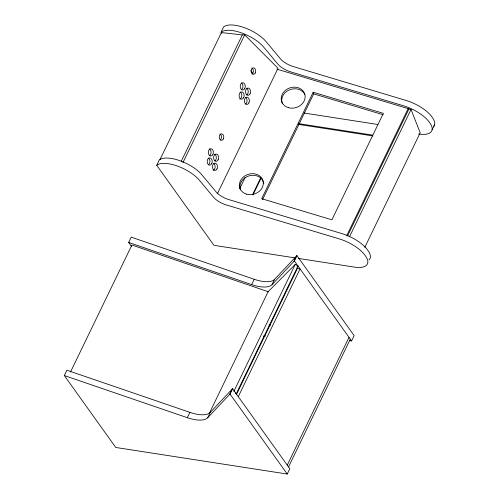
<?xml version="1.0" encoding="UTF-8"?>
<svg xmlns="http://www.w3.org/2000/svg" width="499" height="499" viewBox="0 0 499 499"><rect width="100%" height="100%" fill="white"/><g stroke="black" fill="none" stroke-linecap="round" stroke-linejoin="round"><path stroke-width="0.75" d="M295.283 257.933L213.952 245.321L156.73 165.312L159.3 159.992A25.911 10.579 25.8 0 1 179.472 160.547A25.911 10.579 25.8 0 1 201.827 174.781L216.104 191.884A13.336 5.445 25.8 0 0 228.773 199.588L341.865 233.582A25.911 10.579 25.8 0 1 367.644 250.08L368.225 250.91A25.911 10.579 25.8 0 1 369.023 259.96M221.961 33.489L221.063 32.229L223.633 26.902A25.911 10.579 25.8 0 1 243.811 27.464A25.911 10.579 25.8 0 1 266.16 41.698L280.438 58.801A13.336 5.445 25.8 0 0 293.106 66.504L406.198 100.499A25.911 10.579 25.8 0 1 431.984 116.997L432.558 117.826A25.911 10.579 25.8 0 1 433.363 126.877M159.979 159.624L221.406 32.56L242.352 34.911M64.327 375.547L66.897 370.227L189.901 412.367A25.911 10.579 25.8 0 0 210.247 412.43L232.172 389.12A25.911 10.579 25.8 0 1 232.603 388.715L289.825 468.729L287.256 474.05L115.756 447.46L64.327 375.547L187.325 417.688A25.911 10.579 25.8 0 0 207.678 417.757L229.602 394.447A25.911 10.579 25.8 0 1 230.027 394.042L232.603 388.715M131.368 246.25L128.661 242.464L131.237 237.144L254.234 279.284A25.911 10.579 25.8 0 0 274.587 279.346L296.512 256.037A25.911 10.579 25.8 0 1 296.936 255.631L354.159 335.64L351.589 340.967L349.281 340.605M70.471 372.086L131.898 245.021L268.518 291.828M181.268 161.277L242.358 34.861L244.691 34.874L278.024 68.282L217.271 193.949M182.927 162.637L244.691 34.874M239.757 188.603L245.159 177.432M252.5 194.797L260.628 177.981M252.974 194.928L261.108 178.106M313.16 92.24L261.694 198.708L331.897 219.809L383.369 113.342L313.16 92.24L313.684 93.862L262.555 199.631M187.325 417.688L189.901 412.367M128.661 242.464L251.664 284.605L254.234 279.284M209.424 413.135L268.15 291.653L295.24 264.401L298.046 265.961L236.283 393.723L235.16 393.1M207.678 417.757L210.247 412.43M251.664 284.605A25.911 10.579 25.8 0 0 272.011 284.667L274.587 279.346M229.602 394.447L232.172 389.12M272.011 284.667L293.936 261.357L296.512 256.037M293.936 261.357A25.911 10.579 25.8 0 1 294.366 260.952L296.936 255.631M233.813 391.466L295.24 264.401M236.283 394.859L297.373 268.493L300.055 268.905L238.291 396.668M346.705 235.721L408.132 108.657L411.026 109.468L420.189 132.796L364.838 247.292M347.566 235.915L408.993 108.851L276.914 69.149M349.606 236.532L411.026 109.468M432.103 129.796L434.673 124.469M287.256 465.13L349.013 337.361M288.541 466.927L350.304 339.164M296.961 267.052L298.046 265.961M304.103 113.042L377.762 124.463M298.433 123.609L372.697 135.123M298.614 124.401L373.009 135.934M298.352 258.407L354.359 267.096A25.911 10.579 25.8 0 0 365.648 256.23L365.075 255.401A25.911 10.579 25.8 0 0 339.289 238.902L226.197 204.914A13.336 5.445 25.8 0 1 213.528 197.211L199.251 180.102A25.911 10.579 25.8 0 0 176.902 165.868A25.911 10.579 25.8 0 0 156.73 165.312M269.036 324.968L270.577 325.205M263.865 335.609L265.393 335.846M263.472 336.401L265.006 336.644M313.684 93.862L383.151 114.739M250.779 70.627L253.03 73.771M294.366 260.952L351.589 340.967M230.027 394.042L287.256 474.05M246.556 88.236A3.643 2.526 -89.7 0 1 248.215 91.492A3.643 2.526 -89.7 0 1 246.762 94.96M209.374 148.939A3.643 2.526 -89.7 0 1 211.033 152.195A3.643 2.526 -89.7 0 1 209.58 155.663M213.478 163.329A3.643 2.526 -89.7 0 1 215.131 167.059A3.643 2.526 -89.7 0 1 213.054 170.346M219.959 134.031A3.237 2.246 -89.7 0 1 221.437 136.926A3.237 2.246 -89.7 0 1 220.146 140.013M241.273 82.946A3.643 2.526 -89.7 0 1 242.938 86.196A3.643 2.526 -89.7 0 1 241.485 89.67M240.15 92.09A3.643 2.526 -89.7 0 1 241.803 95.82A3.643 2.526 -89.7 0 1 239.726 99.108M214.651 154.235A3.643 2.526 -89.7 0 1 216.317 157.484A3.643 2.526 -89.7 0 1 214.857 160.959M208.245 158.089A3.643 2.526 -89.7 0 1 209.911 161.339A3.643 2.526 -89.7 0 1 208.451 164.813M245.383 97.336A3.643 2.526 -89.7 0 1 247.042 100.586A3.643 2.526 -89.7 0 1 245.589 104.06M251.864 68.039A3.237 2.246 -89.7 0 1 253.342 70.927A3.237 2.246 -89.7 0 1 252.051 74.014M282.272 103.393A12.144 10.323 -18 0 1 289.719 89.745A12.144 10.323 -18 0 1 304.87 94.561M240.456 189.894A12.144 10.323 -18 0 1 249.413 175.76A12.144 10.323 -18 0 1 263.796 183.657M221.063 32.229A25.911 10.579 25.8 0 1 241.235 32.784A25.911 10.579 25.8 0 1 263.591 47.018L277.868 64.121A13.336 5.445 25.8 0 0 290.537 71.825L403.629 105.819A25.911 10.579 25.8 0 1 429.408 122.317L429.988 123.147A25.911 10.579 25.8 0 1 418.698 134.006M250.099 93.756A3.643 2.526 -89.7 0 0 248.246 88.049A3.643 2.526 -89.7 0 0 245.739 93.232A3.643 2.526 -89.7 0 0 250.099 93.756M212.911 154.459A3.643 2.526 -89.7 0 0 211.058 148.752A3.643 2.526 -89.7 0 0 208.551 153.942A3.643 2.526 -89.7 0 0 212.911 154.459M217.021 168.849A3.643 2.526 -89.7 0 0 215.169 163.142A3.643 2.526 -89.7 0 0 212.661 168.331A3.643 2.526 -89.7 0 0 217.021 168.849M223.371 138.94A3.237 2.246 -89.7 0 0 221.724 133.869A3.237 2.246 -89.7 0 0 219.491 138.479A3.237 2.246 -89.7 0 0 223.371 138.94M244.816 88.46A3.643 2.526 -89.7 0 0 242.963 82.753A3.643 2.526 -89.7 0 0 240.456 87.943A3.643 2.526 -89.7 0 0 244.816 88.46M243.693 97.604A3.643 2.526 -89.7 0 0 241.84 91.903A3.643 2.526 -89.7 0 0 239.333 97.087A3.643 2.526 -89.7 0 0 243.693 97.604M218.194 159.749A3.643 2.526 -89.7 0 0 216.341 154.041A3.643 2.526 -89.7 0 0 213.834 159.231A3.643 2.526 -89.7 0 0 218.194 159.749M211.788 163.603A3.643 2.526 -89.7 0 0 209.936 157.896A3.643 2.526 -89.7 0 0 207.428 163.086A3.643 2.526 -89.7 0 0 211.788 163.603M248.926 102.85A3.643 2.526 -89.7 0 0 247.074 97.143A3.643 2.526 -89.7 0 0 244.566 102.332A3.643 2.526 -89.7 0 0 248.926 102.85M255.276 72.941A3.237 2.246 -89.7 0 0 253.629 67.87A3.237 2.246 -89.7 0 0 251.396 72.48A3.237 2.246 -89.7 0 0 255.276 72.941M246.531 194.148A12.144 10.323 -18 0 0 263.266 182.035A12.144 10.323 -18 0 0 244.267 176.322A12.144 10.323 -18 0 0 246.531 194.148M288.347 107.647A12.144 10.323 -18 0 0 305.089 95.527A12.144 10.323 -18 0 0 286.083 89.82A12.144 10.323 -18 0 0 288.347 107.647"/></g></svg>
